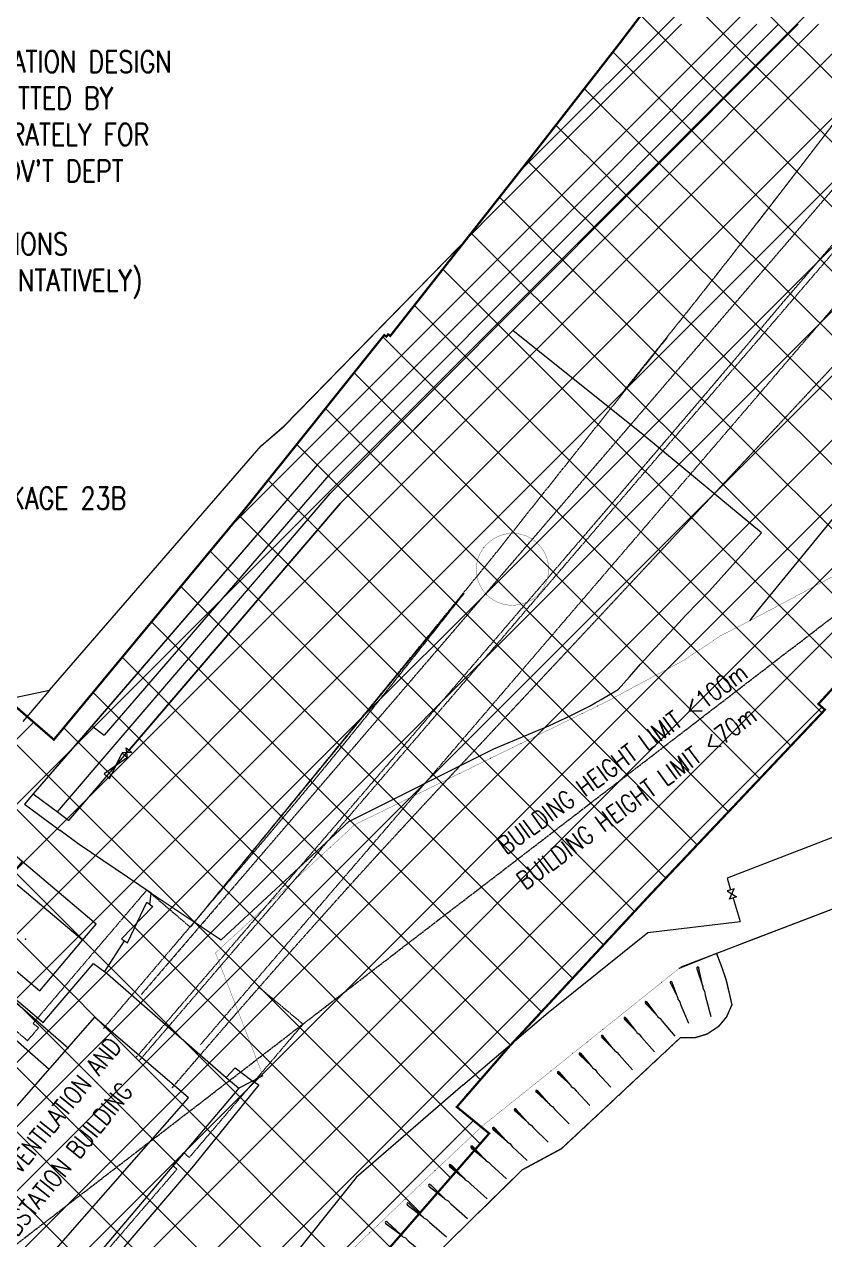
# Model space of a CAD drawing. Header units: millimetres. Extents: x 833924389 to 835767163, y 817400000 to 818811854.
# Drawn here: x 834334317 to 834444069, y 817833277 to 817999999 of the extents above; entities that cross this region are included whole.
import ezdxf

# ---------------------------------------------------------------- set-up
doc = ezdxf.new("R2010")
doc.units = ezdxf.units.MM
doc.header["$LTSCALE"] = 10
doc.header["$MEASUREMENT"] = 0
for name, pattern in [('11sw3b$0$B1_DASHED', [6.5, 1, 5, -0.5]), ('11sw3b$0$B1_HIDDEN', [5.5, 0, 5, -0.5]), ('CENTER', [2, 1.25, -0.25, 0.25, -0.25]), ('HIDDEN', [0.375, 0.25, -0.125])]:
    doc.linetypes.add(name, pattern=pattern)
for name, color, linetype, lineweight in [('01_Base_Plan', 5, 'Continuous', 5), ('02_Buiding_Height_Limit', 1, 'CENTER', 18), ('11_Text', 7, 'Continuous', 25), ('12_AEL_Outline', 253, 'HIDDEN', 5)]:
    doc.layers.add(name, color=color, linetype=linetype, lineweight=lineweight)
doc.layers.add('_MTR', color=190, linetype='Continuous')
doc.styles.add('ROMANS', font='romans.shx', dxfattribs={"width": 0.8})
doc.linetypes.add('11sw3b$0$B1_BDYF', pattern='A,2.5,-0.5,[130,ltypeshp.shx,S=0.5,R=0,X=0,Y=0],-0.5', length=3.5)

# ---------------------------------------------------------------- blocks, each defined once
blk = doc.blocks.new('11sw3b$0$SLOPE')
at = {"linetype": 'Continuous'}
h = blk.add_hatch(color=0, dxfattribs=at)
edge = h.paths.add_edge_path()
edge.add_line((3.584337795968168, 0.003656525048427267), (0.3060440283201173, 0.4149406396239095))
edge.add_ellipse((0.2999774720519781, 0.005024477490223944), major_axis=(0, 0.4099999999999966), ratio=0.7317073170731784, start_angle=358.8412941193827, end_angle=551.2243247288982)
edge.add_line((0.3001280920132971, -0.4043695283466912), (3.584337795968168, 0.003656525048427284))
at = {"color": 0, "linetype": 'Continuous'}
for p, q in [((3.584337795968167, 0.003656525048427284), (0.3003377958666533, 0.4156565250596032)), ((0.3003377958666533, -0.4043434750055894), (3.584337795968167, 0.003656525048427284)), ((3.584337795968167, 0.003656525048427284), (3.884337795898318, -0.1363434749655426)), ((3.884337795898318, -0.1363434749655426), (4.484337795875035, 0.1436565250623971)), ((4.484337795875035, 0.1436565250623971), (5.184337795944884, 0.003656525048427284)), ((5.184337795944884, 0.003656525048427284), (9.132337795919739, 0.003656525048427284))]:
    blk.add_line(p, q, dxfattribs=at)
blk.add_ellipse((0.2999774720519781, 0.005024477490223944), major_axis=(0, 0.4099999999999966), ratio=0.7317073170731784, start_param=6.120326396502739, end_param=9.620679383601672, dxfattribs=at)
blk = doc.blocks.new('11sw3b$0$BDYGA')
at = {"color": 0, "linetype": 'Continuous'}
for p, q in [((0, 0.5), (0, -0.5)), ((1, -0.5), (0, 0.5)), ((0, -0.5), (1, 0.5)), ((1, 0.5), (1, -0.5))]:
    blk.add_line(p, q, dxfattribs=at)

msp = doc.modelspace()

# ---------------------------------------------------------------- hatches: boundary and pattern name
at = {"layer": '_MTR'}
h = msp.add_hatch(dxfattribs=at)
h.set_pattern_fill('ANSI37', color=256, scale=50000, style=0)
h.set_pattern_definition([(45, (0, 0), (-4419.417382415922, 4419.417382415922), []), (135, (0, 0), (-4419.417382415922, -4419.417382415922), [])])
h.paths.add_polyline_path([(834719025.0676242, 818175044.075776), (834829436.1637323, 818440899.0154631), (834544329.9875726, 818440899.0154631), (834540047.6918651, 818430486.7932322), (834494662.9516805, 818320135.7028404), (834491212.3501357, 818312096.8899884), (834489639.5860337, 818307373.809575), (834488467.7132754, 818300887.678466), (834488287.0573709, 818295402.6064734), (834489123.4445984, 818289469.5896976), (834490523.0838149, 818284300.8385714), (834492959.6897802, 818278585.4277595), (834497359.5052412, 818271989.8078504), (834500943.2578423, 818268402.4543666), (834504241.8491156, 818265890.0219382), (834506773.0374651, 818264239.4954746), (834509304.2258146, 818262588.969011), (834549547.6363403, 818245865.156262), (834521788.9357352, 818162669.0288637), (834512956.6186229, 818145898.9397866), (834505350.3781369, 818132402.978609), (834498851.625464, 818120358.1720601), (834490645.3412085, 818106191.5494635), (834483043.1765755, 818093566.7455992), (834465497.3880057, 818066156.0749869), (834456186.300847, 818052465.0283059), (834449435.9111947, 818042521.66696), (834429928.4301713, 818015782.6322176), (834415902.0111922, 817997330.5279367), (834409718.1436859, 817989384.889797), (834403534.2761798, 817981439.2516572), (834394016.1354766, 817969342.6524115), (834384497.9947733, 817957246.0531657), (834384196.2479563, 817957465.7651209), (834383970.486986, 817957155.7107403), (834383668.7401689, 817957375.4226955), (834373771.4691136, 817944987.7532318), (834364116.6359974, 817932940.1560837), (834338369.9503223, 817901865.9044347), (834312960.6002681, 817923872.0998209), (834209698.3762193, 817804043.8972573), (834227751.7111311, 817788294.3273865), (834200289.8007177, 817756392.265157), (834200199.724341, 817740873.0267123), (834297136.0119622, 817740548.3312696), (834302265.9142908, 817746345.470729), (834311723.710097, 817738300.4580544), (834346243.1186241, 817778329.7402205), (834364573.705298, 817762532.4600164), (834407168.9888211, 817811985.372018), (834383971.3268652, 817831671.3361453), (834391017.2140669, 817839762.6321478), (834398063.1012684, 817847853.9281503), (834393622.2417772, 817851485.7044563), (834400812.4917518, 817859771.4107764), (834410480.1317945, 817870197.1213068), (834420147.7718372, 817880622.8318372), (834432126.5932153, 817893299.2699163), (834444105.4145935, 817905975.7079954), (834443206.2002442, 817906758.256021), (834448849.565658, 817912919.9467099), (834457587.7981888, 817922310.4511203), (834467322.5562106, 817932771.8674097), (834475815.8031626, 817941811.4303546), (834484309.0501144, 817950850.9932995), (834500967.9967005, 817969577.1101549), (834519622.9840564, 817991615.6157014), (834532610.7469565, 818008021.8481278), (834547321.4079989, 818027597.5088168), (834557595.9281648, 818042498.3314748), (834567870.4483306, 818057399.1541326), (834574643.1744547, 818067927.9632175), (834585340.6881095, 818084953.331677), (834592493.7733289, 818096984.115135), (834598987.1398113, 818108698.8436586), (834606301.2519822, 818122736.6486193), (834611699.1689881, 818133599.211997), (834616705.1358873, 818145548.4517179), (834618535.0408169, 818149916.4335908), (834621711.1027862, 818157497.6914387), (834627057.6022652, 818172444.2824591), (834631612.1834006, 818185176.9988407), (834639686.340077, 818207748.9860169)])

# ---------------------------------------------------------------- linework, layer by layer
at = {"layer": '01_Base_Plan', "linetype": 'Continuous'}
for p, q in [((834337785.3, 817908680.199999), (834334123, 817904355.5)), ((834343579.7, 817903743.4000001), (834345249.9000001, 817902486.5999999)), ((834325141.8, 817872732.000001), (834340382.9, 817859562.4000001))]:
    msp.add_line(p, q, dxfattribs=at)
at = {"layer": '01_Base_Plan', "linetype": '11sw3b$0$B1_BDYF'}
for p, q in [((834340428.62, 817890763.62), (834345630.22, 817896841.72)), ((834431505.23, 817880143.84), (834432487, 817876908)), ((834367041.1999999, 817855759.7), (834363738.34, 817854055.749999))]:
    msp.add_line(p, q, dxfattribs=at)
at = {"layer": '01_Base_Plan', "linetype": '11sw3b$0$B1_DASHED', "flags": 128}
msp.add_lwpolyline([(834429229.28, 817872531.579999), (834429230.83, 817872527.5899991), (834429981.7099999, 817870601.530001), (834430541.94, 817868883.8100001), (834431341.7700001, 817865505.3599999), (834430617.89, 817863856.36), (834429458.84, 817862478.04), (834427958.48, 817861482.000001), (834426238.3, 817860948.92), (834424250.06, 817860948.9100001), (834407947.05, 817845723.29), (834402584.95, 817842838.98), (834387908.28, 817828448.170001), (834381118.9699999, 817822825.33), (834376739.17, 817816234.12), (834357952.26, 817790582.0099989), (834352078.52, 817785795.1500009), (834346928.6700001, 817775093.89), (834338951.53, 817759753.02), (834330929.46, 817747229.24), (834329816.8199999, 817745806.700001), (834328546.02, 817744523.469999), (834327134.39, 817743397.019999), (834325601.13, 817742442.7), (834323967.14, 817741673.5), (834322254.66, 817741099.889999), (834320076.6999999, 817740674.0999999), (834269713.35, 817740401.88), (834219959.96, 817740483.95), (834189169.87, 817741093.0699999), (834167976.91, 817742574.61), (834089232.19, 817741562.47), (834063797.77, 817741959.729999), (834061990.8499999, 817741941.330001), (834060183.85, 817741938.130001), (834058376.88, 817741950.1500001), (834056570.07, 817741977.37), (834054763.56, 817742019.789999), (834052957.4599999, 817742077.42), (834051151.92, 817742150.24), (834049346.34, 817742185.92), (834047558.06, 817742437.74), (834045812.8299999, 817742902.039999), (834044135.83, 817743572.149999), (834042582.9300001, 817744496.160001), (834041036.1500001, 817745430.39), (834039495.58, 817746374.810001), (834037713.99, 817747484.53), (834017763.1, 817760358.9900011), (834002149.95, 817771779.720001), (833988191.25, 817785354.9000009), (833964235.28, 817813209.319999), (833941506.87, 817845452.21), (833942159.74, 817900000), (833942274.43, 817909582.58), (833942235.66, 817939859.2700009), (833942526.09, 817969754.74), (833941170.5699999, 817989349.22), (833943358.88, 818000000)], dxfattribs=at)
at = {"layer": '01_Base_Plan', "flags": 128}
for points in [[(834434767.292278, 817999998.2190515), (834412787.292278, 817977905.2190515), (834374510.292278, 817939597.2190516), (834343578.292278, 817903741.2190515), (834335544.292278, 817894429.2190515)], [(834337783.292278, 817908678.2190516), (834366785.292278, 817942187.2190515), (834369925.292278, 817944858.2190515), (834397990.292278, 817973591.2190515), (834424412.292278, 817999998.2190515)], [(834338847.292278, 817891948.2190516), (834376241.292278, 817935643.2190515), (834416979.292278, 817976510.2190515), (834440453.292278, 817999998.2190515)], [(834340427.292278, 817890762.2190515), (834377690.292278, 817934304.2190515), (834418374.292278, 817975117.2190516), (834443240.292278, 817999998.2190515)], [(834437747.292278, 817999998.2190515), (834414283.292278, 817976414.2190515), (834376058.292278, 817938158.2190516), (834345248.292278, 817902485.2190515)], [(834255942.292278, 817841158.2190516), (834308768.292278, 817902528.2190516), (834337783.292278, 817908678.2190516)], [(834499998.292278, 817899516.2190516), (834499712.292278, 817899408.2190516), (834458690.292278, 817883771.2190516), (834434003.292278, 817874360.2190515), (834430099.292278, 817872872.2190516), (834429229.292278, 817872526.2190516), (834424091.292278, 817870482.2190516)], [(834499713.8943233, 817899410.4808239), (834458692.0501561, 817883772.7818861), (834424330.6640276, 817870674.0774691)], [(834499713.8943233, 817899410.4808239), (834458692.0501561, 817883772.7818861), (834434005.2261742, 817874362.0611101), (834430101.0931268, 817872873.7892284)], [(834429227.292278, 817872530.2190515), (834429229.292278, 817872526.2190516), (834429980.292278, 817870600.2190516), (834430540.292278, 817868882.2190515), (834431340.292278, 817865503.2190515), (834430616.292278, 817863854.2190516), (834429457.292278, 817862476.2190515), (834427956.292278, 817861480.2190515), (834426236.292278, 817860947.2190515), (834424248.292278, 817860947.2190515), (834407945.292278, 817845721.2190515), (834402583.292278, 817842837.2190516), (834387906.292278, 817828446.2190515)]]:
    msp.add_lwpolyline(points, dxfattribs=at)
at = {"layer": '01_Base_Plan', "linetype": 'Continuous', "flags": 128}
for points in [[(834434768.8, 818000000), (834412789, 817977907.199999), (834374511.6, 817939598.9), (834343579.7, 817903743.4000001), (834335546.1, 817894431)], [(834338849.2, 817891949.8999989), (834376243.0999999, 817935644.9), (834416980.6, 817976512.1), (834440455.1999999, 818000000)], [(834437749, 818000000), (834414285.2, 817976415.5), (834376060.4, 817938159.9), (834345249.9000001, 817902486.5999999)], [(834500000, 817899518.36), (834499713.89, 817899410.48), (834458692.05, 817883772.7799989), (834434005.23, 817874362.059999), (834430101.09, 817872873.79), (834429230.83, 817872527.5899991), (834424093.29, 817870483.8499999)], [(834342307.1, 817874355.799999), (834344179.4, 817876570.4), (834334022.6, 817885157), (834332144.6999999, 817882935.799999)], [(834327268.0328001, 817875153.6888001), (834336432.0628, 817867406.3988), (834342307.0928, 817874355.7788), (834333143.0728, 817882103.0788), (834332110.0928, 817880881.2088), (834327268.0328001, 817875153.6888001)], [(834327200.7, 817865899.599999), (834327332.9000001, 817865783.9000001), (834337733.5, 817856683.4)], [(834334025.4528, 817821079.9987999), (834331238.9028, 817823514.1688), (834356841.9728, 817852746.6088), (834343936.1928, 817863813.3488), (834318435.8427999, 817834698.1788001), (834315423.3528, 817837329.7088), (834282583.4228, 817799834.5288), (834301497.1228, 817783940.6088), (834334025.4528, 817821079.9987999)], [(834361998, 817855542.8000001), (834363213.8000001, 817856869.200001), (834365519, 817855100.1999991), (834366483.9, 817854510.5000011), (834357504.6, 817843413.799999), (834347667.7, 817831941.8000001)]]:
    msp.add_lwpolyline(points, dxfattribs=at)
at = {"layer": '01_Base_Plan', "linetype": '11sw3b$0$B1_BDYF', "flags": 128}
for points in [[(834337785.27, 817908680.190001), (834366787.4499999, 817942189.46), (834369927.0500001, 817944859.64), (834397992.02, 817973592.82), (834424414.22, 818000000)], [(834443242.23, 818000000), (834418375.8199999, 817975119.4800011), (834401310.389593, 817957999.720406), (834377692.0799999, 817934306.220001), (834348686.1600001, 817900412.61)], [(834500000, 817996596.999999), (834485813, 817979283), (834474879, 817966654.9999989), (834458514, 817948063.9999989), (834445649, 817932754.000001), (834434685, 817919348.999999), (834433753.7099999, 817918160.800001)], [(834351723.88, 817880813.25), (834361323.1, 817874412.5), (834378829.6, 817890654.100001), (834398699.2, 817900597.6), (834404918.4, 817903220.899999), (834405588.989359, 817903499.832301), (834406249.071661, 817903782.0768911), (834407033.898681, 817904127.714555), (834407814.615662, 817904482.538221), (834408591.115098, 817904846.4990289), (834409363.290048, 817905219.546854), (834410181.689534, 817905627.2366129), (834410994.9241691, 817906045.13384), (834411802.866644, 817906473.173115), (834412605.39048, 817906911.2874299), (834413402.370049, 817907359.408203), (834414193.680591, 817907817.4652829), (834414979.1982299, 817908285.386965), (834415758.8, 817908763.1), (834417286.527236, 817910490.609918), (834418825.500507, 817912208.108772), (834420375.654209, 817913915.523348), (834421936.922268, 817915612.780871), (834423509.238135, 817917299.80899), (834425092.534779, 817918976.53579), (834426686.74472, 817920642.889804), (834428291.8, 817922298.800001), (834435385.5, 817930242.5), (834419193.5, 817943678.099999), (834401310.389593, 817957999.720406)], [(834255943.75, 817841159.9599999), (834308769.92, 817902529.94), (834337785.27, 817908680.190001)], [(834476492.19, 817897411.55), (834475453.59, 817900136.07), (834430682.46, 817882855.6800001), (834431166.0400001, 817881261.79)], [(834335546.05, 817894430.980001), (834334336.52, 817893013.9000009), (834339254.07, 817889391.16)], [(834335546.05, 817894430.980001), (834338849.24, 817891949.920001), (834340428.62, 817890763.62)], [(834334022.56, 817885157.01), (834330344.56, 817888266.4), (834320390, 817877039.999999), (834325331.2099999, 817872862.6899999), (834334495.24, 817865115.3900009), (834336897.41, 817863084.58), (834338690.07, 817865176.209999), (834340316.38, 817867073.74), (834343810, 817871150), (834345351.65, 817870024.6300011), (834345376.9, 817870063.97), (834348070, 817874260)], [(834351530, 817879279.9999989), (834351723.88, 817880813.25), (834341818.54, 817887500.93), (834339254.07, 817889391.16)], [(834394461.8499999, 817854463.67), (834406160, 817864457), (834419818, 817875396), (834432487, 817876908)], [(834345370, 817870070), (834345376.9, 817870063.97), (834361997.9899999, 817855542.83), (834363738.34, 817854055.749999), (834344634.74, 817831529.680001), (834348071.83, 817828297.2599989), (834344361.56, 817823956.3900009)], [(834394461.8499999, 817854463.67), (834379820, 817841789.999999), (834359240, 817816060.000001), (834356733.14, 817812935.0400009)]]:
    msp.add_lwpolyline(points, dxfattribs=at)
at = {"layer": '01_Base_Plan', "linetype": '11sw3b$0$B1_HIDDEN', "flags": 128}
for points in [[(834367041.1999999, 817855759.7), (834360533.1999999, 817872624.9000001), (834379643.2, 817890213), (834414130.6999999, 817907075.9000001), (834424659.3000001, 817912703.1), (834429715, 817916072.699999), (834433753.7099999, 817918160.800001), (834434514.8, 817918554.300001), (834460989.6, 817932689.7), (834499869.4, 817953257.9999989), (834500000, 817953293.684275)], [(834397764.65, 817928691.780001), (834397938.132741, 817928860.2623819), (834398119.673553, 817929020.029423), (834398308.835089, 817929170.696233), (834398505.16164, 817929311.899841), (834398708.18024, 817929443.3000759), (834398917.401801, 817929564.5803839), (834399132.322287, 817929675.448588), (834399352.423936, 817929775.6375991), (834399577.176506, 817929864.9060509), (834399806.0385469, 817929943.03889), (834400038.45871, 817930009.8478869), (834400273.877074, 817930065.172091), (834400511.726495, 817930108.878224), (834400751.433977, 817930140.8609929), (834400992.422041, 817930161.0433489), (834401234.110124, 817930169.37667), (834401475.91598, 817930165.840881), (834401717.257078, 817930150.4445009), (834401957.552006, 817930123.2246189), (834402196.2218709, 817930084.246812), (834402432.691697, 817930033.60498), (834402666.391809, 817929971.421124), (834402896.7592009, 817929897.845051), (834403123.238899, 817929813.05401), (834403345.285292, 817929717.2522719), (834403562.363453, 817929610.670632), (834403773.95042, 817929493.565853), (834403979.536463, 817929366.2200509), (834404178.626306, 817929228.940015), (834404370.740324, 817929082.0564619), (834404555.4156979, 817928925.923249), (834404732.2075291, 817928760.9165139), (834404900.68991, 817928587.4337729), (834405060.456952, 817928405.8929609), (834405211.123761, 817928216.731426), (834405352.3273699, 817928020.404874), (834405483.727605, 817927817.386274), (834405605.007912, 817927608.164714), (834405715.876117, 817927393.244228), (834405816.065127, 817927173.142578), (834405905.33358, 817926948.390008), (834405983.466418, 817926719.5279679), (834406050.275415, 817926487.1078041), (834406105.599619, 817926251.6894411), (834406149.305752, 817926013.840019), (834406181.288521, 817925774.132537), (834406201.470877, 817925533.144473), (834406209.804198, 817925291.45639), (834406206.26841, 817925049.650534), (834406190.8720291, 817924808.309436), (834406163.652148, 817924568.0145091), (834406124.67434, 817924329.344644), (834406074.032509, 817924092.874817), (834406011.848653, 817923859.174706), (834405938.272579, 817923628.8073131), (834405853.481538, 817923402.327616), (834405757.679801, 817923180.281222), (834405651.0981599, 817922963.203061), (834405533.9933809, 817922751.616094), (834405406.64758, 817922546.030051), (834405269.3675431, 817922346.940209), (834405122.4839901, 817922154.82619), (834404966.3507769, 817921970.150816), (834404801.344042, 817921793.358985), (834404628.233313, 817921625.220596), (834404447.097342, 817921465.760251), (834404258.370674, 817921315.360495), (834404062.506065, 817921174.3821371), (834403859.973397, 817921043.1633861), (834403651.258546, 817920922.019037), (834403436.862221, 817920811.239716), (834403217.2987599, 817920711.0911831), (834402993.094897, 817920621.813695), (834402764.788498, 817920543.621429), (834402532.9272721, 817920476.701969), (834402298.067456, 817920421.215855), (834402060.77248, 817920377.296199), (834401821.6116151, 817920345.048364), (834401581.1586109, 817920324.549713), (834401339.990314, 817920315.849422), (834401062.9765819, 817920316.9152269), (834400831.546165, 817920327.8955749), (834400589.8937559, 817920351.1630911), (834400349.696141, 817920386.410357), (834400108.716755, 817920434.184837), (834399870.4446529, 817920494.016856), (834399635.48274, 817920565.75502), (834399404.425544, 817920649.21781), (834399177.175612, 817920744.5004259), (834398955.02093, 817920851.1240859), (834398738.527045, 817920968.817354), (834398528.245094, 817921097.280614), (834398324.710402, 817921236.1868299), (834398128.441115, 817921385.182384), (834397939.936886, 817921543.8879701), (834397759.6775961, 817921711.899566), (834397590.4691299, 817921886.245835), (834397430.140547, 817922068.791369), (834397279.08862, 817922259.0844101), (834397137.687165, 817922456.6540309), (834397006.2861179, 817922661.011294), (834396885.210662, 817922871.6504649), (834396774.760432, 817923088.050264), (834396675.208763, 817923309.675153), (834396586.802023, 817923535.976666), (834396509.758996, 817923766.3947611), (834396444.2703451, 817924000.359208), (834396390.4981389, 817924237.291005), (834396348.5754501, 817924476.603801), (834396318.606028, 817924717.705357), (834396300.6640381, 817924959.999004), (834396294.793884, 817925202.8851249), (834396301.010092, 817925445.762635), (834396319.297279, 817925688.030473), (834396349.610188, 817925929.089085), (834396391.873803, 817926168.3419061), (834396445.98353, 817926405.196848), (834396511.805463, 817926639.067752), (834396589.176707, 817926869.3758429), (834396677.905788, 817927095.5511659), (834396777.773122, 817927317.033992), (834396888.531563, 817927533.2762029), (834397009.90701, 817927743.742654), (834397141.599089, 817927947.912493), (834397283.2818941, 817928145.280447), (834397434.604794, 817928335.3580791), (834397595.193301, 817928517.674993), (834397764.65, 817928691.780001)], [(834424093.29, 817870483.8499999), (834410741.88, 817859784.299999), (834397189.76, 817848922.68), (834388620.03, 817840851.190001), (834381744.32, 817834274.4200009), (834377359.8100001, 817830089.21), (834371181.64, 817824010.679999), (834367693.9499999, 817819875.290001), (834364106.63, 817815391.13), (834360917.89, 817811205.92)]]:
    msp.add_lwpolyline(points, dxfattribs=at)
at = {"layer": '01_Base_Plan', "linetype": 'Continuous'}
msp.add_point((834334499.992596, 817874500.001204), dxfattribs=at)
at = {"layer": '02_Buiding_Height_Limit', "ltscale": 20}
msp.add_line((834213475.5263113, 817740611.9573718), (834775809.5371548, 818172824.6775405), dxfattribs=at)
at = {"layer": '12_AEL_Outline', "ltscale": 10}
for p, q in [((834477283.8443822, 818007226.3685341), (834438815.8469383, 817962413.6999663)), ((834394594.3225617, 817921901.9738387), (834357084.7314926, 817876150.8889484))]:
    msp.add_line(p, q, dxfattribs=at)
at = {"layer": '12_AEL_Outline', "ltscale": 10, "flags": 128}
for points in [[(834473558.2346535, 818010424.4386783), (834363738.4823184, 817882491.5815451)], [(834478404.3985482, 817989548.7736359), (834478022.9671934, 817989111.2752341), (834477640.63568, 817988673.4773091), (834477258.3043777, 817988236.0793828), (834476875.1729707, 817987798.4818796), (834476491.8417747, 817987361.2844822), (834476108.6109486, 817986924.7870322), (834475724.880123, 817986488.2898464), (834475340.7494028, 817986051.9928722), (834474956.4188406, 817985615.9960034), (834474571.7884382, 817985180.2992928), (834474187.1583002, 817984745.102583), (834473802.0281088, 817984309.8061372), (834473416.4980763, 817983874.809903), (834473031.0683609, 817983440.4136158), (834472645.1385924, 817983005.9175923), (834472258.8089302, 817982571.6217808), (834471872.6796906, 817982138.1258638), (834471486.2503983, 817981704.5301045), (834471099.2211059, 817981270.9346627), (834470711.9920256, 817980837.7393271), (834470324.8632617, 817980405.1439387), (834469937.4344455, 817979972.4487082), (834469549.6057879, 817979540.0536892), (834469161.6771832, 817979107.758723), (834468773.2486844, 817978675.6640218), (834468384.9204495, 817978244.0692667), (834467996.3923205, 817977812.6746179), (834467607.5641918, 817977381.2801279), (834467218.4361683, 817976950.0857961), (834466829.3084626, 817976519.4914644), (834466439.9807566, 817976088.8972383), (834466050.3531042, 817975658.4031715), (834465660.5255566, 817975228.109209), (834465270.4981682, 817974798.1153529), (834464880.4708858, 817974368.3214977), (834464490.0436565, 817973938.6278529), (834464099.5166373, 817973509.3342612), (834463708.789619, 817973080.040775), (834463317.9627064, 817972650.9473416), (834462927.0360054, 817972222.2539614), (834462535.9093044, 817971793.5606865), (834462144.3826033, 817971364.8676236), (834461752.7560611, 817970936.4746133), (834461361.1296773, 817970508.3816028), (834460969.5035048, 817970080.6885922), (834460577.4771742, 817969652.6957937), (834460185.1509486, 817969224.903153), (834459793.2250407, 817968797.7103012), (834459400.8990276, 817968370.3176609), (834459008.2731196, 817967943.1251788), (834458615.6472644, 817967516.0326968), (834458222.8215156, 817967089.1403209), (834457829.9959246, 817966662.5479447), (834457436.9703343, 817966235.9556743), (834457043.9449022, 817965809.663404), (834456650.7194172, 817965383.2712393), (834456257.2939857, 817964956.9791801), (834455863.7687129, 817964530.9871746), (834455470.2435448, 817964105.1951678), (834455076.7184303, 817963679.5031615), (834454682.9933686, 817963253.9112616), (834454289.0682542, 817962828.219467), (834453895.1432974, 817962402.8276718), (834453501.3185005, 817961977.7358243), (834453107.1936504, 817961552.544135), (834452712.9688002, 817961127.3524989), (834452318.7441084, 817960702.4608629), (834451924.419364, 817960277.4692793), (834451529.8947254, 817959852.677802), (834451135.4701921, 817959428.0862713), (834450740.9456595, 817959003.4947935), (834450346.4212321, 817958579.1033158), (834449951.7968056, 817958154.7118913), (834449557.0723782, 817957730.3205192), (834449162.3480564, 817957306.1291473), (834448767.323682, 817956881.8379334), (834447977.8753566, 817956034.05519), (834447582.8510879, 817955609.9639763), (834447187.8269252, 817955186.0727628), (834446398.0788633, 817954338.7901775), (834446003.0547537, 817953914.998964), (834445607.9306968, 817953491.3078033), (834445212.7066394, 817953067.6166959), (834444422.5587901, 817952220.734322), (834444027.5349442, 817951797.4431084), (834443632.6110989, 817951374.151842), (834443237.2870948, 817950950.5607868), (834442447.0394036, 817950103.9784657), (834441656.8917123, 817949257.3960916), (834441261.5678669, 817948834.1050365)], [(834410932.3236634, 817929654.7371637), (834411480.8615791, 817930293.7472459), (834412029.3994949, 817930932.7573278), (834412578.0374633, 817931571.8673573), (834414223.4513692, 817933489.1977088), (834415868.7654337, 817935406.8281138), (834416417.3036135, 817936046.3381958), (834416965.6418468, 817936685.9483837), (834417513.7800268, 817937325.4586773), (834418062.018207, 817937964.9689177), (834418610.2565457, 817938604.7791582), (834419158.2949373, 817939244.6895046), (834419706.333276, 817939884.4998511), (834420254.1717734, 817940524.6103033), (834420802.010218, 817941164.6207551), (834421349.6487681, 817941804.8313129), (834421897.4874243, 817942445.2417647), (834422444.9261857, 817943085.8524281), (834422992.3649478, 817943726.4630915), (834423539.6038154, 817944367.2738606), (834424086.7426829, 817945008.0846828), (834424633.7817091, 817945649.1955577), (834425180.620788, 817946290.4065382), (834425727.4600258, 817946931.9175185), (834426273.9992635, 817947573.4286579), (834426820.2385014, 817948214.9399555), (834427366.6780033, 817948856.9511473), (834427912.7175584, 817949499.0625508), (834428458.5571135, 817950141.1740599), (834429004.2968801, 817950783.6856219), (834429549.9367523, 817951426.3972367), (834430095.1766776, 817952069.2090628), (834430640.3167615, 817952712.3209419), (834431185.1568981, 817953355.5329796), (834431729.6970878, 817953998.8451757), (834432274.337542, 817954642.6573193), (834432818.5781544, 817955286.7696738), (834433362.5187142, 817955930.7821872), (834433906.2594855, 817956575.1948065), (834434449.8004155, 817957219.907531), (834434993.0413985, 817957864.7204143), (834435536.0826454, 817958510.0334036), (834436078.7239459, 817959155.4466039), (834438815.8469383, 817962413.6999663)], [(834441261.7679722, 817948834.3049309), (834396638.1891218, 817901032.0903479)], [(834441261.7679722, 817948834.3049309), (834396638.1891218, 817901032.0903479)], [(834380311.1247147, 817903940.922731), (834380462.9239814, 817904128.6425027), (834380766.1224097, 817904503.8822566), (834381068.9207323, 817904878.9222219), (834381522.9185861, 817905442.1822759), (834381674.0178539, 817905629.9024172), (834381825.5173854, 817905818.1223477), (834381976.9168636, 817906006.2423296), (834382128.2163415, 817906194.362365), (834382278.915451, 817906381.7827188), (834382429.914824, 817906569.7029127), (834382732.1139921, 817906946.3431947), (834382882.9133651, 817907134.2634948), (834383185.1126922, 817907511.2037772), (834383335.8121189, 817907699.2241306), (834383486.7117027, 817907887.5443773), (834383637.411234, 817908075.7647299), (834383788.3109773, 817908264.3849776), (834383939.1106671, 817908452.9052767), (834384240.4099419, 817908829.7460353), (834384390.9095263, 817909018.0664941), (834384842.9089141, 817909584.2276049), (834385294.6084068, 817910150.5888743), (834385444.8080443, 817910339.0094911), (834385896.5080138, 817910906.270761), (834386046.6077042, 817911094.791431), (834386196.907605, 817911283.7119952), (834386346.9072957, 817911472.2327174), (834386497.2073559, 817911661.4532814), (834386798.1074238, 817912039.7942517), (834387398.8074535, 817912796.2767727), (834387999.4079055, 817913553.5593455), (834388149.5079668, 817913742.7800165), (834388299.908291, 817913932.5005277), (834388449.5080866, 817914121.2214607), (834388599.4082532, 817914310.6422371), (834388749.7085776, 817914500.362801), (834389049.4088035, 817914879.0044045), (834389199.6091815, 817915068.8250215), (834389349.8095056, 817915258.5456386), (834389499.4094605, 817915447.5665729), (834390099.2105479, 817916206.0495689), (834390249.3109779, 817916395.9702393), (834390399.0111446, 817916585.391121), (834390698.8117936, 817916964.8326716), (834390848.9122245, 817917154.7533413), (834391148.2126092, 817917533.6951566), (834391298.1130394, 817917723.6159321), (834391597.8137416, 817918103.1575357), (834391747.7142247, 817918293.1783113), (834391897.7146555, 817918483.0990345), (834392047.2148744, 817918672.6200209), (834392197.1153047, 817918862.5407963), (834392646.8167553, 817919432.6031237), (834392796.7171856, 817919622.5238991), (834393095.9177287, 817920001.7657664), (834393245.7182122, 817920191.7865951), (834393545.2190198, 817920571.5283043), (834393695.0195559, 817920761.6491325), (834393845.2201988, 817920951.9697508), (834393995.0206817, 817921141.990579), (834394144.9211648, 817921332.0113539), (834394294.721648, 817921522.032182), (834394444.6221306, 817921712.052957), (834394594.0224024, 817921901.6739967)], [(834362987.7315179, 817883152.2785524), (834363173.8462713, 817883369.2801858), (834363359.5607598, 817883585.7820305), (834363730.3896314, 817884018.586037), (834363915.5039613, 817884234.7881991), (834364100.8185555, 817884451.4902546), (834364285.8329381, 817884667.7924693), (834364470.6473747, 817884884.1947898), (834364655.6619692, 817885100.8970045), (834364840.4764576, 817885317.3993253), (834365210.405911, 817885751.3038069), (834365579.4350996, 817886184.7087653), (834365948.7647645, 817886619.0135646), (834366132.9794647, 817886835.916202), (834366317.5944291, 817887053.3186278), (834366502.0093412, 817887270.62116), (834366685.8238829, 817887487.2240092), (834366870.0389533, 817887704.8266467), (834367054.3539181, 817887922.229232), (834367422.584111, 817888357.5346118), (834367606.3990233, 817888574.837461), (834367789.8138294, 817888791.9405221), (834368157.5442344, 817889227.6461666), (834368340.9592522, 817889445.1492271), (834368524.5745343, 817889663.1521817), (834368707.9896572, 817889880.8552425), (834369075.1203274, 817890317.0612046), (834369258.1355034, 817890534.8644764), (834369441.5509439, 817890753.1675369), (834369624.3660673, 817890970.8709143), (834369807.4815606, 817891189.2741332), (834369990.9972131, 817891407.9771414), (834370173.5124422, 817891625.8806773), (834370539.4435351, 817892062.8872736), (834370722.1590282, 817892281.2907039), (834370904.5744686, 817892499.594293), (834371087.690385, 817892718.7975113), (834371270.1058793, 817892937.2011011), (834371634.9372363, 817893374.7082791), (834371817.452994, 817893593.6118151), (834371999.668699, 817893812.4155097), (834372181.684351, 817894031.1193098), (834372364.0002681, 817894250.3229519), (834372545.9159732, 817894469.126806), (834372728.0319426, 817894688.4305532), (834372909.9477534, 817894907.4344062), (834373273.7797979, 817895346.2421126), (834373455.6958728, 817895565.745966), (834373637.0115789, 817895784.5501363), (834373818.6277595, 817896004.2541486), (834374000.4438874, 817896223.858054), (834374181.4597516, 817896442.9623839), (834374362.9759849, 817896662.766448), (834374725.8084528, 817897102.374683), (834374906.9246341, 817897322.0789598), (834375087.8407621, 817897541.6833414), (834375269.0571544, 817897761.7875642), (834375450.1735471, 817897981.8918407), (834375630.989781, 817898201.6962758), (834375992.9226717, 817898642.104986), (834376173.2388529, 817898861.8096848), (834376534.7720088, 817899302.7186078), (834376715.1884011, 817899522.8232538), (834376895.4048465, 817899743.0280054), (834377256.3382136, 817900184.3372452), (834377436.4547647, 817900404.7420498), (834377616.8715273, 817900625.5466956), (834377797.0882897, 817900846.3514473), (834377977.0048941, 817901066.8563582), (834378156.8215511, 817901287.4613215), (834378336.8384194, 817901508.4661789), (834378516.855341, 817901729.5710365), (834378696.4720511, 817901950.2761054), (834378875.9888144, 817902171.081228), (834379055.805841, 817902392.3861911), (834379235.3226569, 817902613.2913125), (834379594.6569227, 817903056.3013977), (834379773.6736859, 817903277.106784), (834380132.2077932, 817903719.8172919), (834380311.4249786, 817903941.4225724)], [(834396637.8889639, 817901031.7905068), (834396473.0955665, 817900855.1776065), (834396308.0020108, 817900678.2648646), (834396142.8084558, 817900501.352177), (834395977.7149004, 817900324.4394355), (834395812.5213457, 817900147.5267473), (834395647.42779, 817899970.6140062), (834395482.2342347, 817899793.7013177), (834395152.0471243, 817899439.8758357), (834394986.8535694, 817899262.9631475), (834394657.2668811, 817898909.9373472), (834394492.1732724, 817898732.9246057), (834394327.079718, 817898556.011865), (834394161.9861093, 817898378.9991242), (834393996.8925543, 817898202.0863826), (834393831.798945, 817898025.0736408), (834393502.4121526, 817897671.8477359), (834393172.224936, 817897317.8222536), (834392512.9508734, 817896610.4707072), (834392347.9572122, 817896433.3579127), (834392182.9636035, 817896256.3451186), (834392018.5703129, 817896079.9320073), (834391853.6766527, 817895902.8191614), (834391688.6829915, 817895725.7063677), (834391194.7023778, 817895195.0674555), (834391030.1088754, 817895018.2544504), (834390865.3152143, 817894841.1415507), (834390700.8216588, 817894664.2284921), (834390371.8346535, 817894310.6023753), (834390207.0408826, 817894133.2894703), (834389878.2537763, 817893779.4632529), (834389713.460009, 817893602.1503528), (834389384.7728454, 817893248.2240778), (834389220.4792901, 817893071.3109133), (834389056.0856289, 817892894.1978022), (834388563.3047512, 817892363.0582566), (834388398.8108789, 817892185.5451987), (834388234.21706, 817892008.1321938), (834387906.6300539, 817891654.5053359), (834387578.1424141, 817891299.6789554), (834387414.0487006, 817891122.465686), (834387250.0549333, 817890945.1523626), (834387085.9612198, 817890767.9390928), (834386758.373844, 817890413.6122357), (834386594.1798657, 817890235.8990188), (834386430.1860468, 817890058.4856967), (834386266.992596, 817889881.7719504), (834386103.2987229, 817889704.2584691), (834385939.1046393, 817889526.3452525), (834385775.6110306, 817889349.3316653), (834385612.0171057, 817889171.7181318), (834385448.2232325, 817888994.2047027), (834385121.23554, 817888639.2775286), (834384794.0476358, 817888283.9504604), (834384630.8538156, 817888106.5367142), (834384467.7599959, 817887929.1229159), (834384140.7719337, 817887573.4957426), (834383814.3840292, 817887218.1682513), (834383488.1959664, 817886862.5406543), (834383325.301988, 817886684.8267497), (834382998.913714, 817886328.7992591), (834382836.1196827, 817886150.985302), (834382510.3314602, 817885795.0574936), (834382185.0432922, 817885439.2294204), (834381859.6548598, 817885082.9014014), (834381696.8605638, 817884904.5874442), (834381534.3663733, 817884726.4733286), (834381372.3723948, 817884548.7589484), (834381046.683327, 817884191.2310871)], [(834396637.8889639, 817901031.7905068), (834396473.0955665, 817900855.1776065), (834396308.0020108, 817900678.2648646), (834396142.8084558, 817900501.352177), (834395977.7149004, 817900324.4394355), (834395812.5213457, 817900147.5267473), (834395647.42779, 817899970.6140062), (834395482.2342347, 817899793.7013177), (834395152.0471243, 817899439.8758357), (834394986.8535694, 817899262.9631475), (834394657.2668811, 817898909.9373472), (834394492.1732724, 817898732.9246057), (834394327.079718, 817898556.011865), (834394161.9861093, 817898378.9991242), (834393996.8925543, 817898202.0863826), (834393831.798945, 817898025.0736408), (834393502.4121526, 817897671.8477359), (834393172.224936, 817897317.8222536), (834392512.9508734, 817896610.4707072), (834392347.9572122, 817896433.3579127), (834392182.9636035, 817896256.3451186), (834392018.5703129, 817896079.9320073), (834391853.6766527, 817895902.8191614), (834391688.6829915, 817895725.7063677), (834391194.7023778, 817895195.0674555), (834391030.1088754, 817895018.2544504), (834390865.3152143, 817894841.1415507), (834390700.8216588, 817894664.2284921), (834390371.8346535, 817894310.6023753), (834390207.0408826, 817894133.2894703), (834389878.2537763, 817893779.4632529), (834389713.460009, 817893602.1503528), (834389384.7728454, 817893248.2240778), (834389220.4792901, 817893071.3109133), (834389056.0856289, 817892894.1978022), (834388563.3047512, 817892363.0582566), (834388398.8108789, 817892185.5451987), (834388234.21706, 817892008.1321938), (834387906.6300539, 817891654.5053359), (834387578.1424141, 817891299.6789554), (834387414.0487006, 817891122.465686), (834387250.0549333, 817890945.1523626), (834387085.9612198, 817890767.9390928), (834386758.373844, 817890413.6122357), (834386594.1798657, 817890235.8990188), (834386430.1860468, 817890058.4856967), (834386266.992596, 817889881.7719504), (834386103.2987229, 817889704.2584691), (834385939.1046393, 817889526.3452525), (834385775.6110306, 817889349.3316653), (834385612.0171057, 817889171.7181318), (834385448.2232325, 817888994.2047027), (834385121.23554, 817888639.2775286), (834384794.0476358, 817888283.9504604), (834384630.8538156, 817888106.5367142), (834384467.7599959, 817887929.1229159), (834384140.7719337, 817887573.4957426), (834383814.3840292, 817887218.1682513), (834383488.1959664, 817886862.5406543), (834383325.301988, 817886684.8267497), (834382998.913714, 817886328.7992591), (834382836.1196827, 817886150.985302), (834382510.3314602, 817885795.0574936), (834382185.0432922, 817885439.2294204), (834381859.6548598, 817885082.9014014), (834381696.8605638, 817884904.5874442), (834381534.3663733, 817884726.4733286), (834381372.3723948, 817884548.7589484), (834381046.683327, 817884191.2310871)]]:
    msp.add_lwpolyline(points, dxfattribs=at)
at = {"layer": '12_AEL_Outline', "ltscale": 20}
for points in [[(834447998.770708, 817971913.546362), (834350131.6114802, 817857904.8940094)], [(834451747.0700711, 817968695.8642191), (834358441.691098, 817860001.1787694)], [(834238782.1986291, 817749841.7834343), (834277869.0289091, 817794370.6354289), (834273308.3547505, 817798344.5036745), (834330101.6194078, 817864560.2498016), (834334758.4751042, 817860577.1953207), (834336284.366625, 817862355.039184), (834335522.2044954, 817862948.3256621), (834351119.195783, 817881238.1199489), (834357084.7314924, 817876150.8889487), (834398404.8976374, 817926734.5430751), (834403717.9435346, 817933428.4952695), (834422482.9884349, 817957041.6789904)], [(834349676.3178924, 817858295.4347737), (834410932.3235576, 817929654.5371637)], [(834345176.2652055, 817862249.6371578), (834362987.7315181, 817883152.2785525)], [(834273953.4742197, 817749553.914138), (834297948.7418867, 817777238.6108512), (834302605.5968547, 817773254.1775713), (834343378.3552874, 817820757.0620573), (834339228.6736559, 817824316.5571357), (834355249.8248129, 817842945.311703), (834354657.2104348, 817843454.4018093), (834356182.4125565, 817845232.2460372), (834356944.5294902, 817844553.4740511), (834372541.5207788, 817862843.2683372), (834366503.7803184, 817867886.9629028)]]:
    msp.add_lwpolyline(points, dxfattribs=at)
at = {"layer": '12_AEL_Outline', "flags": 128}
msp.add_lwpolyline([(834363738.3823712, 817882491.681598), (834350376.350928, 817866925.743812)], dxfattribs=at)
at = {"layer": '12_AEL_Outline', "ltscale": 10}
for points in [[(834416586.1708764, 817949792.0508385), (834433349.7716897, 817970498.0581303), (834449551.6065297, 817991617.9619796), (834465191.6753963, 818013151.7623863)], [(834430150.5605857, 817966792.7061716), (834443151.402766, 817983380.9630989), (834454307.5687648, 817998166.1391253), (834465191.6753963, 818013151.7623863)]]:
    msp.add_open_spline(points, degree=3, dxfattribs=at)
at = {"layer": '12_AEL_Outline', "ltscale": 20}
msp.add_open_spline([(834381047.1835912, 817884191.7308223), (834378833.233226, 817881761.1601987), (834366444.6293609, 817867964.5245028), (834357148.4107943, 817857110.8503176), (834354523.0853715, 817854054.542279)], degree=3, knots=[0, 0, 0, 0, 0.4492325623793947, 1, 1, 1, 1], dxfattribs=at)
at = {"layer": '_MTR', "const_width": 300}
for points in [[(834429928.4301713, 818015782.6322176), (834415902.0111922, 817997330.5279367), (834409718.1436859, 817989384.889797), (834403534.2761798, 817981439.2516572), (834394016.1354766, 817969342.6524115), (834384497.9947733, 817957246.0531657), (834384196.2479563, 817957465.7651209), (834383970.486986, 817957155.7107403), (834383668.7401689, 817957375.4226955), (834373771.4691136, 817944987.7532318), (834364116.6359974, 817932940.1560837), (834338369.9503223, 817901865.9044347), (834312960.6002681, 817923872.0998209), (834209698.3762193, 817804043.8972573)], [(834200199.724341, 817740873.0267123), (834297136.0119622, 817740548.3312696), (834302265.9142908, 817746345.470729), (834311723.710097, 817738300.4580544), (834346243.1186241, 817778329.7402205), (834364573.705298, 817762532.4600164), (834407168.9888211, 817811985.372018), (834383971.3268652, 817831671.3361453), (834391017.2140669, 817839762.6321478), (834398063.1012684, 817847853.9281503), (834393622.2417772, 817851485.7044563), (834400812.4917518, 817859771.4107764), (834410480.1317945, 817870197.1213068), (834420147.7718372, 817880622.8318372), (834432126.5932153, 817893299.2699163), (834444105.4145935, 817905975.7079954), (834443206.2002442, 817906758.256021), (834448849.565658, 817912919.9467099)]]:
    msp.add_lwpolyline(points, dxfattribs=at)

# ---------------------------------------------------------------- block references
at = {"layer": '01_Base_Plan', "linetype": 'Continuous', "zscale": 1000}
for name, p, xscale, yscale, rotation in [('11sw3b$0$BDYGA', (834345630.22, 817896841.72), 3800.000182489019, 1000, 49.44331964259452), ('11sw3b$0$BDYGA', (834348100.98, 817899728.8199999), 900.0024425607547, 1000, 49.4434503560294), ('11sw3b$0$BDYGA', (834431166.0400001, 817881261.79), 1168.273109570929, 1000, 286.8779836626855), ('11sw3b$0$BDYGA', (834348070, 817874260), 6096.884449472166, 999.9999999999999, 55.42371720396506), ('11sw3b$0$SLOPE', (834426618.16, 817870695.839999), 772.3317272594534, 386.1658636297267, 285.2549766799867), ('11sw3b$0$SLOPE', (834422952.32, 817868709.02), 681.6323550883344, 340.8161775441672, 293.1990377091925), ('11sw3b$0$SLOPE', (834419481.8900001, 817865932.6600001), 680.3912979997077, 340.1956489998538, 310.3229768016545), ('11sw3b$0$SLOPE', (834416585.47, 817863748.570001), 685.1730179588261, 342.5865089794131, 311.2300473120784), ('11sw3b$0$SLOPE', (834413466.7, 817861268.02), 690.173747992408, 345.086873996204, 312.1250435005151), ('11sw3b$0$SLOPE', (834410422.0500001, 817858861.579999), 695.2839830632205, 347.6419915316103, 313.0060227127268), ('11sw3b$0$SLOPE', (834407451.51, 817856306.9100009), 700.5767265294206, 350.2883632647104, 313.8749939970495), ('11sw3b$0$SLOPE', (834404480.97, 817853752.2399999), 706.0519783910064, 353.0259891955032, 314.7299946790391), ('11sw3b$0$SLOPE', (834401510.4300001, 817851197.559999), 711.6367352898237, 355.8183676449119, 315.5720004990723), ('11sw3b$0$SLOPE', (834398539.89, 817848642.8900009), 717.4040005840268, 358.7020002920134, 316.3999766185703), ('11sw3b$0$SLOPE', (834395569.35, 817846088.22), 723.3172725945388, 361.6586362972695, 317.2149528803362), ('11sw3b$0$SLOPE', (834392598.81, 817843533.5500001), 765.1949189662726, 382.5974594831363, 318.0169909132622), ('11sw3b$0$SLOPE', (834389776.51, 817840830.639999), 771.6863775733684, 385.8431887866842, 318.805018696874), ('11sw3b$0$SLOPE', (834386805.97, 817838275.970001), 778.329683165426, 389.1648415827131, 319.5810180664846), ('11sw3b$0$SLOPE', (834383835.43, 817835721.3), 785.0868739962035, 392.5434369981018, 320.3419971529118)]:
    msp.add_blockref(name, p, dxfattribs=dict(at, xscale=xscale, yscale=yscale, rotation=rotation))

# ---------------------------------------------------------------- texts
at = {"layer": '11_Text', "char_height": 3000, "attachment_point": 7, "style": 'ROMANS'}
for s, insert in [("(ROAD FORMATION DESIGN\\PTO BE SUBMITTED BY\\POTHER SEPARATELY FOR \\PRELEVANT GOV'T DEPT \\PAPPROVAL. \\PS.F.H. LOCATIONS\\PINDICATED TENTATIVELY)", (834312363.6171236, 817962376.2044952)), ('NOTIONAL BOUNDARY OF PACKAGE 23B', (834284946.3961742, 817933494.0656711, 4866.000000000001))]:
    msp.add_mtext(s, dxfattribs=dict(at, insert=insert))
at = {"layer": '11_Text', "char_height": 2500, "attachment_point": 1, "line_spacing_factor": 1.204819277108434, "style": 'ROMANS'}
for s, insert, rotation in [('BUILDING HEIGHT LIMIT <100m', (834398930.5670356, 817888014.2964602), 36.35535877996014), ('BUILDING HEIGHT LIMIT <70m', (834401540.3939985, 817883160.01557), 36.35535877996014), ('AIRPORT RAILWAY VENTILATION AND\\PTRACTION SUBSTATION BUILDING', (834316598.2902306, 817824758.0189738), 51.269587099564646)]:
    msp.add_mtext(s, dxfattribs=dict(at, insert=insert, rotation=rotation))

doc.saveas('drawing.dxf')
